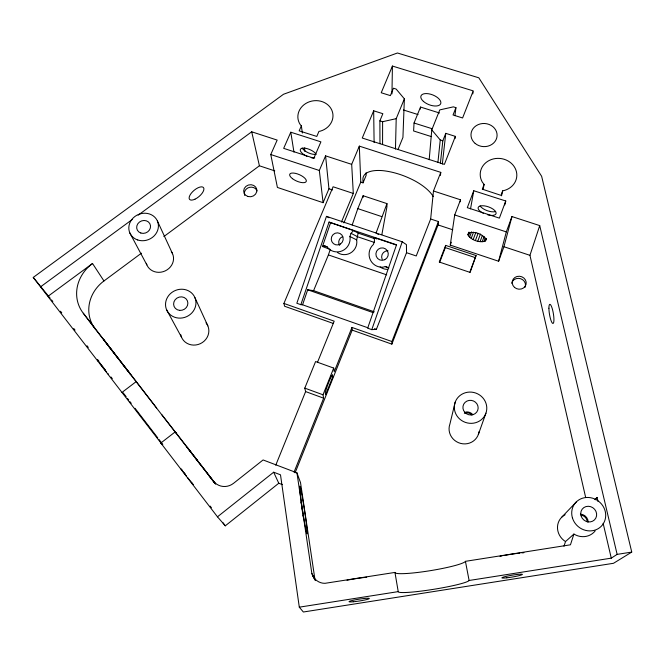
<?xml version="1.0" encoding="UTF-8"?>
<svg xmlns="http://www.w3.org/2000/svg" width="665" height="665" viewBox="0 0 665 665"><rect width="100%" height="100%" fill="white"/><g stroke="black" fill="none" stroke-linecap="round" stroke-linejoin="round"><path stroke-width="1" d="M382.575 144.521L382.608 121.703L379.881 120.839L382.857 113.698L373.672 110.797L362.259 138.029L444.386 164.371L455.375 136.383L445.766 133.349L442.824 140.789L440.413 163.075M352.192 225.003L357.803 208.635L363.115 195.734L386.972 203.615L386.939 206.782L381.86 234.654M391.959 93.923L392.416 66.051L473.231 90.889L462.599 117.971L453.031 114.978L455.932 107.655L453.38 106.857L439.773 109.9L431.776 129.891L429.191 159.716M395.467 149.101L396.207 118.661L404.37 98.844L396.149 89.068L393.447 88.229L390.38 95.619L381.228 92.759L392.416 66.051M391.926 341.536L351.951 327.438L352.167 330.114L391.851 344.138L391.926 341.536L438.451 221.586L430.662 219.009L433.472 190.996L440.779 172.376L359.324 146.125L351.685 164.355L353.306 193.448L341.444 222.044M404.37 98.844L402.932 137.439L397.969 149.633M439.507 112.992L420.521 107.057L414.046 123.017L413.605 130.963L431.402 136.608M420.388 109.085L420.521 107.057M467.902 234.812L468.634 233.016C474.635 231.137 482.724 233.897 485.949 239.375L485.134 241.154C479.132 242.933 471.177 240.223 467.902 234.812L468.925 232.118M437.944 162.277L440.247 139.974L431.776 129.891M440.446 175.435L440.779 172.376M442.333 164.072L445.766 133.349M329.042 222.093L396.531 244.803L367.662 328.186L371.793 329.641L376.373 329.358L406.531 252.692L406.431 244.637L402.217 241.794L326.465 216.366L296.831 303.257L300.846 304.67L329.042 222.093L353.514 230.597L358.169 233.132L356.673 239.874A12.535 12.319 -65.5 0 1 337.471 252.534M391.851 344.138L438.06 224.928L438.451 221.586M454.935 115.71L455.932 107.655M455.109 138.428L455.375 136.383M439.69 262.334L445.326 247.613L445.641 245.393L476.057 255.551L470.055 272.567M214.762 482.832L175.261 431.851L160.822 443.031L217.472 516.821L273.664 472.208L280.497 474.81L299.3 607.17L398.227 591.626A35.952 3.308 -9.2 0 0 432.159 589.547A35.952 3.308 -9.2 0 0 469.108 580.487L611.276 558.151L617.128 554.377L539.722 225.601L511.959 216.557L503.937 246.732L498.609 261.245L450.238 245.102L454.71 214.953L460.529 199.808L433.472 190.996M472.782 93.906L473.081 91.895M460.222 201.803L460.529 199.808M470.537 208.843L473.771 190.747L505.757 200.988L504.785 204.953M483.106 189.425L484.095 184.405L482.333 182.144A18.329 16.401 5.7 0 1 491.36 159.534A18.329 16.401 5.7 0 1 515.924 170.024A18.329 16.401 5.7 0 1 502.69 190.847L501.028 195.369L482.308 189.176L484.095 184.405M501.526 195.826L502.69 190.847M455.201 402.142L449.897 424.087A15.145 14.514 21.7 0 0 460.629 443.405A15.145 14.514 21.7 0 0 479.049 431.643M498.609 261.245L506.314 231.902L511.959 216.557M595.167 530.911A16.874 15.752 39.3 0 1 573.912 534.053L570.454 544.801L465.433 561.335A35.752 3.874 -9.3 0 1 428.792 570.911A35.752 3.874 -9.3 0 1 394.952 572.424L325.019 583.313C319.042 583.513 313.398 579.207 311.852 573.454L296.939 472.823L263.091 459.956L233.54 483.322A14.431 13.923 -41.2 0 1 213.573 481.252M563.987 546.248L565.508 541.568A16.126 15.096 40.4 0 1 565.15 514.702M585.657 497.403L529.947 255.335L539.722 225.601M300.846 304.67L302.567 304.794L307.687 289.79L313.581 290.647L328.402 254.919L330.272 249.458L322.467 246.516L330.547 222.866M322.467 246.516L324.138 245.742L327.172 246.773L328.535 248.585A13.059 12.818 -66.4 0 0 349.931 236.524L351.029 233.332L353.514 230.597M386.972 203.615L376.066 233.016L378.634 234.587M371.793 329.641L402.217 241.794M478.368 434.42L485.932 413.173A16.326 15.561 19.1 0 0 467.37 392.284A16.326 15.561 19.1 0 0 458.343 417.678A16.326 15.561 19.1 0 0 485.932 413.173M505.757 200.988L499.373 218.137L467.304 207.663L473.771 190.747M480.047 241.694L482.399 235.41M476.057 255.551L469.789 272.309L439.266 262.018L445.641 245.393M482.133 241.836L484.153 236.432M483.871 241.644L485.209 238.045M485.134 241.154L486.14 238.444M485.841 240.373L486.514 238.569M475.409 240.522L478.102 233.349M477.761 241.245L480.446 234.072M468.443 235.975L469.806 232.384M469.565 237.206L471.593 231.827M471.169 238.427L473.538 232.151M473.164 239.558L475.866 232.384M450.238 245.102L451.336 242.235M430.662 219.009L416.24 255.967L406.531 252.692M294.038 472.15L323.647 398.177L322.999 394.786L333.705 368.086L315.584 361.552L304.786 388.127L305.617 391.577L275.751 465.192M351.951 327.438L334.221 371.743L333.705 368.086M332.766 376.856L325.617 394.736L325.243 392.699A13.524 1.845 -70.1 0 1 332.45 374.711L332.766 376.856L330.887 376.174M295.094 472.84L352.167 330.114M317.463 362.392L334.187 321.17L283.913 303.44L333.082 186.774L353.306 193.448M343.888 222.875L360.771 182.11L359.324 146.125M360.771 182.11L363.032 182.85L366.149 175.319L366.074 172.759M138.17 215.152L251.703 131.795L277.172 140.091L270.771 154.529L277.405 187.447L323.09 202.684L328.951 188.81L325.576 155.851L351.685 164.355M323.09 202.684L319.325 170.481L325.576 155.851M301.361 125.86L299.159 130.864L316.789 136.433L318.942 131.379L320.297 131.155A17.606 15.603 -8 0 0 331.827 110.191A17.606 15.603 -8 0 0 307.745 102.443A17.606 15.603 -8 0 0 300.331 124.737L301.361 125.86L302.359 133.042M290.796 132.21L283.672 148.353L313.855 158.22L320.912 141.861L290.796 132.21L293.955 152.144M595.275 499.781L597.087 497.437L598.018 501.418M561.942 516.996L576.489 501.751M594.934 499.523L597.087 497.437M565.508 541.568L573.912 534.053M217.472 516.821L225.302 525.824L278.776 483.239L282.492 484.66M299.3 607.17L303.356 612.008L613.512 563.288L631.75 552.083L541.634 176.275L478.817 77.805L397.446 52.992L283.49 94.272L33.25 277.413L121.978 392.433L136.267 381.56L156.657 408.061M192.808 454.785L95.228 328.934A36.533 33.441 -28.5 0 1 103.956 280.963L141.429 253.174M103.956 280.963L92.526 263.506L48.121 296.224M163.864 236.557L259.408 165.793L274.761 170.872M40.507 286.873L132.335 219.442M388.377 267.629L385.284 266.574L383.048 267.172A13.167 13.001 -57 0 1 373.398 244.446L374.495 241.237L374.204 237.563L396.54 245.077M382.608 121.703L396.207 118.661M617.128 554.377L631.75 552.083M403.439 109.983L418.052 114.571M414.046 123.017L432.142 128.727M440.247 139.974L442.824 140.789M270.771 154.529L319.325 170.481M454.71 214.953L506.314 231.902M328.951 188.81L332.525 189.991M438.06 224.928L452.774 229.791M503.937 246.732L529.947 255.335M357.803 208.635L381.727 216.591M445.326 247.613L475.6 257.737M358.169 233.132L374.453 238.61M374.395 242.434L357.728 236.806L351.029 233.332M328.402 254.919L386.706 274.861M313.431 290.597L374.279 311.819M307.687 289.79L373.132 312.633M374.437 328.676L376.373 329.358M302.567 304.794L367.895 327.779M333.547 323.539L284.595 306.257L283.913 303.44M304.786 388.127L322.999 394.786M305.617 391.577L323.647 398.177M324.138 245.742L327.039 246.856M385.284 266.574L388.859 268.02M349.931 236.524L356.673 239.874M326.465 216.366L329.042 217.763M374.204 237.563L376.656 238.968M160.822 443.031L161.77 444.079L121.978 392.433M181.354 469.266L182.011 470.064M33.25 277.413L50.216 298.261M51.521 299.865L52.826 301.469M98.703 361.536L97.472 360.039L98.511 361.511M107.797 373.489L108.57 374.453M99.8 362.924L100.681 364.046M105.81 370.979L106.699 372.109M101.122 364.611L105.544 370.314M105.361 370.405L99.567 362.907M184.272 472.923L185.244 474.162M208.444 474.926L215.618 484.078L215.177 483.472M92.526 263.506A38.055 34.622 -28 0 0 83.275 313.223L136.267 381.56M122.909 364.611L130.781 374.669L103.399 339.258L118.885 359.416M161.778 414.669L176.092 432.982L175.261 431.851M197.455 460.471L187.073 447.196L190.897 452.225M194.072 456.423L214.986 483.389M187.464 477.42L193.124 484.552L191.453 482.25M201.212 465.334L214.712 482.857M201.445 465.899L191.47 452.973M186.416 476.065L181.096 468.983M60.507 311.228L61.77 312.874M73.765 328.502L75.029 330.139M87.024 345.767L88.287 347.413M97.763 359.74L99.027 361.386M111.022 377.005L112.285 378.651M123.017 392.633L126.175 396.739M127.439 398.385L128.702 400.031M129.966 401.677L131.229 403.314M135.012 408.252L157.746 437.853M159.01 439.499L162.8 444.428M210.148 506.09L211.412 507.736M222.783 522.532L225.302 525.824M83.275 313.223L95.228 328.934M315.767 153.681L315.468 153.291A8.928 3.674 23.7 0 0 301.644 148.37A8.928 3.674 23.7 0 0 306.931 156.308M166.541 309.674L181.478 337.138M129.791 232.866L146.857 264.886M314.254 578.184L315.518 580.578M312.442 575.134L314.961 579.938M311.852 573.454L314.902 579.223L300.538 482.699L296.939 472.823M157.397 220.988L172.559 253.747M273.664 472.208L278.776 483.239M194.895 297.571A15.411 14.256 -24.2 0 1 178.528 318.078A15.411 14.256 -24.2 0 1 168.81 295.376A15.411 14.256 -24.2 0 1 194.895 297.571L207.837 325.833M603.138 523.313L611.276 558.151M251.703 131.795L259.408 165.793M465.433 561.335L469.108 580.487M394.952 572.424L398.227 591.626M304.495 148.436L304.919 151.512M363.032 182.85L362.907 179.483A38.271 15.719 21.6 0 1 383.173 170.697C394.478 171.986 405.376 175.784 415.376 181.163A38.271 15.719 21.6 0 1 433.231 196.566M363.115 195.734L363.173 197.339M373.672 110.797L374.104 142.551M379.881 120.839L379.964 143.682M206.034 322.841A14.347 13.391 -25 0 1 200.323 343.68A14.347 13.391 -25 0 1 180.722 334.62M582.149 515.375A6.866 6.409 39.4 0 1 587.228 521.975M464.353 413.347A6.434 6.151 20.4 0 1 471.984 415.06M499.997 556.306A24.572 2.569 -9.7 0 1 502.042 555.89M503.837 555.541A24.572 2.569 -9.7 0 1 519.831 553.105M521.842 552.898A24.572 2.569 -9.7 0 1 523.912 552.715M346.989 580.212A24.297 2.585 -8.9 0 1 366.681 577.228M300.888 502.05A24.098 1.014 81.2 0 1 301.212 503.995M301.694 506.979A24.098 1.014 81.2 0 1 302.642 513.064M302.932 515.076A24.098 1.014 81.2 0 1 303.215 517.062M171.312 251.578A14.007 12.76 -23.2 0 1 165.228 270.888A14.007 12.76 -23.2 0 1 146.308 263.307M511.709 283.207A7.007 6.442 12.2 0 1 520.537 278.677A7.007 6.442 12.2 0 1 525.042 287.338M465.758 412.009A7.365 7.032 20.4 0 1 472.674 414.495M580.404 514.128A7.855 7.34 39.4 0 1 588.192 522.025M244.695 195.419A6.6 5.977 -13.7 0 1 244.429 194.513M244.321 193.582A6.6 5.977 -13.7 0 1 249.691 187.306A6.6 5.977 -13.7 0 1 257.072 190.88M314.753 157.829A8.928 3.674 23.7 0 1 311.187 157.688M316.232 154.322A8.919 3.699 23.6 0 1 302.168 148.071M303.98 149.633A16.484 14.788 -7.8 0 1 304.769 147.805M487.886 214.936A9.46 3.965 19.1 0 0 496.14 213.299A9.46 3.965 19.1 0 0 488.684 206.94L486.306 206.225A9.46 3.965 19.1 0 0 478.226 207.38A9.46 3.965 19.1 0 0 483.314 213.282M495.367 211.628A9.443 3.982 19.8 0 1 480.105 205.934M339.607 245.352A5.852 5.752 -65.5 0 1 342.741 236.615M382.209 259.425A6.01 5.935 -55.4 0 1 388.003 250.796M387.62 269.358A12.635 12.485 -55.4 0 1 380.131 266.964M548.916 308.236A9.684 1.97 80.6 0 0 552.715 323.406A9.684 1.97 80.6 0 0 552.648 310.081A9.684 1.97 80.6 0 0 548.916 308.236M194.978 199.184A9.127 3.957 -40.4 0 0 203.556 187.68A9.127 3.957 -40.4 0 0 191.005 193.573A9.127 3.957 -40.4 0 0 194.978 199.184M572.39 517.752A17.448 16.259 38.5 0 0 600.994 526.547A17.448 16.259 38.5 0 0 592.748 498.235A17.448 16.259 38.5 0 0 572.39 517.752M137.722 239.982A15.029 13.541 -22.7 0 0 158.328 224.396A15.029 13.541 -22.7 0 0 134.796 216.557A15.029 13.541 -22.7 0 0 137.722 239.982M475.167 143.424A13.059 11.563 3.6 0 0 496.772 137.788A13.059 11.563 3.6 0 0 480.18 123.948A13.059 11.563 3.6 0 0 475.167 143.424M423.372 101.338A10.607 5.229 21.5 0 0 440.405 104.239A10.607 5.229 21.5 0 0 428.75 93.798A10.607 5.229 21.5 0 0 423.372 101.338M506.83 577.81A10.399 0.923 -9.6 0 0 522.374 574.427A10.399 0.923 -9.6 0 0 507.146 576.139A10.399 0.923 -9.6 0 0 506.83 577.81M353.215 601.775A10.283 0.931 -8.9 0 0 369.299 598.616A10.283 0.931 -8.9 0 0 355.077 599.863A10.283 0.931 -8.9 0 0 353.215 601.775M300.505 496.073A24.098 0.964 81.2 0 0 306.997 533.687A24.098 0.964 81.2 0 0 302.824 500.213A24.098 0.964 81.2 0 0 300.505 496.073M514.502 287.388A7.041 6.467 12.1 0 0 526.065 284.304A7.041 6.467 12.1 0 0 517.046 276.482A7.041 6.467 12.1 0 0 514.502 287.388M179.683 310.38A7.224 6.683 -24.2 0 0 187.38 300.779A7.224 6.683 -24.2 0 0 175.153 299.724A7.224 6.683 -24.2 0 0 179.683 310.38M140.83 233.024A7.041 6.342 -22.7 0 0 150.506 225.743A7.041 6.342 -22.7 0 0 139.484 222.035A7.041 6.342 -22.7 0 0 140.83 233.024M464.802 412.317A7.656 7.29 19.1 0 0 477.744 410.23A7.656 7.29 19.1 0 0 469.058 400.421A7.656 7.29 19.1 0 0 464.802 412.317M581.044 515.782A8.18 7.623 38.5 0 0 594.444 519.922A8.18 7.623 38.5 0 0 590.595 506.647A8.18 7.623 38.5 0 0 581.044 515.782M248.078 196.524A6.633 6.002 -13.7 0 0 256.757 189.35A6.633 6.002 -13.7 0 0 245.975 186.341A6.633 6.002 -13.7 0 0 248.078 196.524M292.509 178.694A8.994 3.483 23.8 0 0 306.183 181.578A8.994 3.483 23.8 0 0 295.293 173.324A8.994 3.483 23.8 0 0 292.509 178.694M384.794 259.691A6.259 6.185 -57.1 0 0 385.575 248.91A6.259 6.185 -57.1 0 0 375.9 253.722A6.259 6.185 -57.1 0 0 384.794 259.691M340.472 243.988A6.093 5.985 -66.4 0 0 340.006 233.482A6.093 5.985 -66.4 0 0 331.253 239.259A6.093 5.985 -66.4 0 0 340.472 243.988"/></g></svg>
